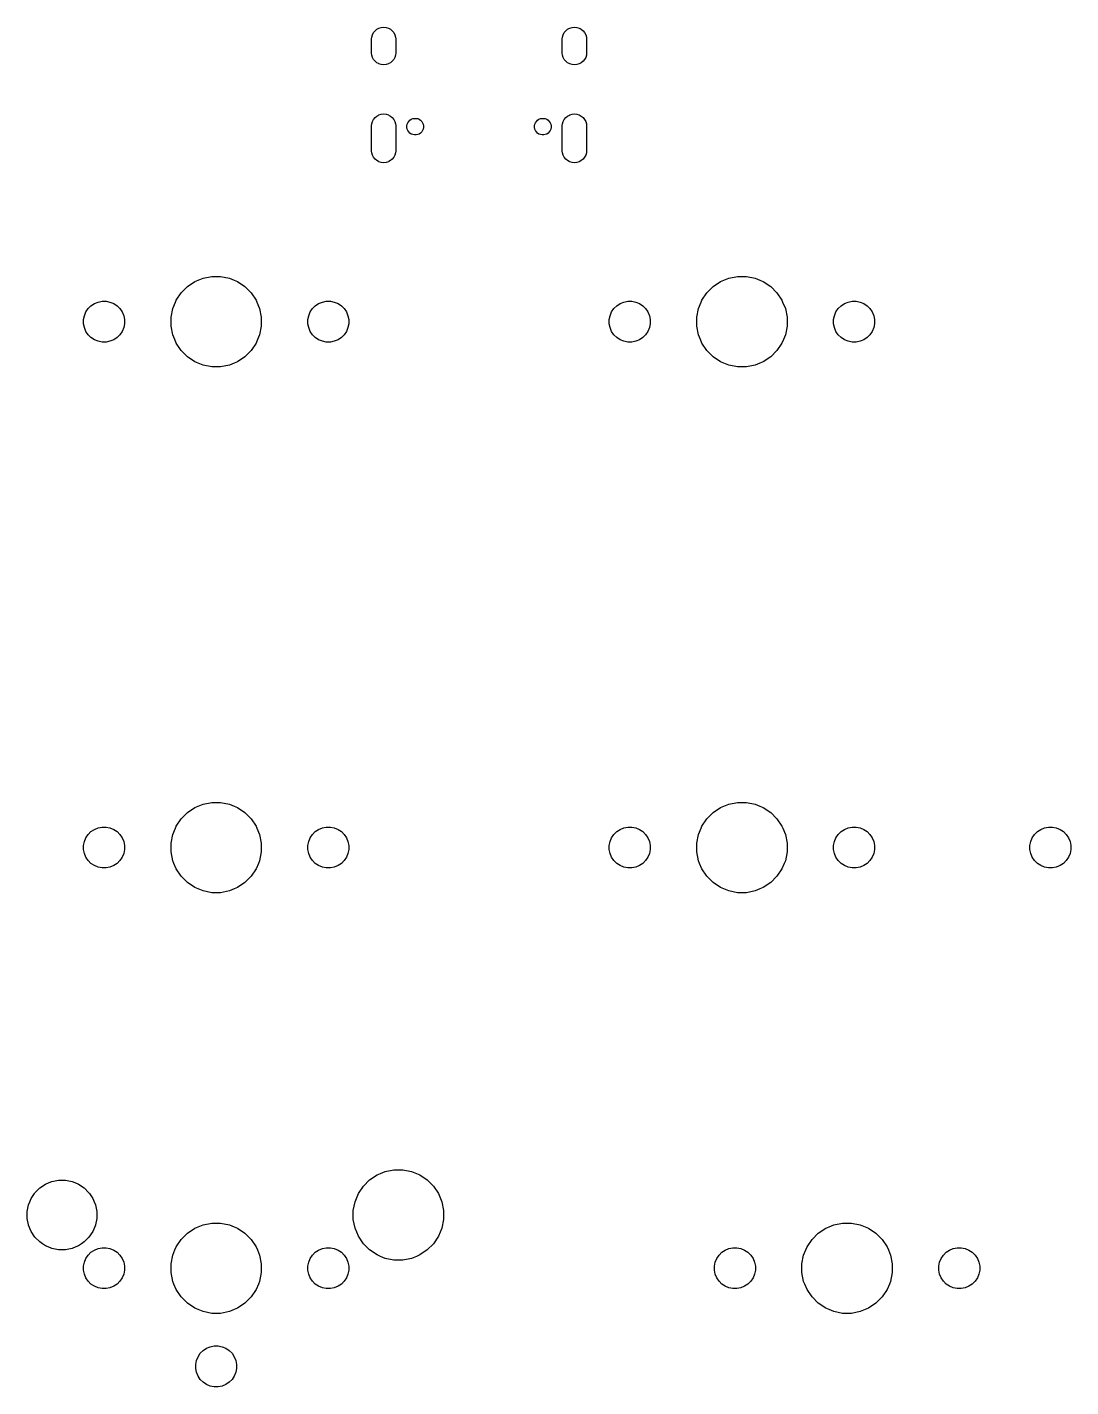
# Model space of a CAD drawing. Extents: x -9 to 373, y -109 to 13.
# Drawn here: x 48.6 to 95.9, y -48.2 to 13.3 of the extents above; entities that cross this region are included whole.
import ezdxf

# ---------------------------------------------------------------- set-up
doc = ezdxf.new("R2010")
doc.units = 0
doc.layers.add('BLACK', color=7, linetype='CONTINUOUS')

msp = doc.modelspace()

# ---------------------------------------------------------------- linework, layer by layer
at = {"layer": 'BLACK', "linetype": 'CONTINUOUS'}
for p, q in [((64.1932, 12.8893), (64.2247, 12.9931)), ((64.2247, 12.9931), (64.2759, 13.0888)), ((64.2759, 13.0888), (64.3447, 13.1728)), ((64.3447, 13.1728), (64.4286, 13.2416)), ((64.4286, 13.2416), (64.4286, 13.2416)), ((64.4286, 13.2416), (64.4287, 13.2416)), ((64.4287, 13.2416), (64.4803, 13.2692)), ((64.4803, 13.2692), (64.5244, 13.2928)), ((64.5244, 13.2928), (64.6282, 13.3243)), ((64.6282, 13.3243), (64.7362, 13.3349)), ((64.7362, 13.3349), (64.8443, 13.3243)), ((64.8443, 13.3243), (64.9481, 13.2928)), ((64.9481, 13.2928), (64.9922, 13.2692)), ((64.9922, 13.2692), (65.0438, 13.2416)), ((65.0438, 13.2416), (65.0439, 13.2416)), ((65.0439, 13.2416), (65.0438, 13.2416)), ((65.0438, 13.2416), (65.1278, 13.1728)), ((65.1278, 13.1728), (65.1966, 13.0888)), ((65.1966, 13.0888), (65.2478, 12.9931)), ((65.2478, 12.9931), (65.2793, 12.8893)), ((72.8332, 12.8893), (72.8647, 12.9931)), ((72.8647, 12.9931), (72.9159, 13.0888)), ((72.9159, 13.0888), (72.9847, 13.1728)), ((72.9847, 13.1728), (73.0686, 13.2416)), ((73.0686, 13.2416), (73.0686, 13.2416)), ((73.0686, 13.2416), (73.0687, 13.2416)), ((73.0687, 13.2416), (73.1203, 13.2692)), ((73.1203, 13.2692), (73.1644, 13.2928)), ((73.1644, 13.2928), (73.2682, 13.3243)), ((73.2682, 13.3243), (73.3762, 13.3349)), ((73.3762, 13.3349), (73.4843, 13.3243)), ((73.4843, 13.3243), (73.5881, 13.2928)), ((73.5881, 13.2928), (73.6322, 13.2692)), ((73.6322, 13.2692), (73.6838, 13.2416)), ((73.6838, 13.2416), (73.6839, 13.2416)), ((73.6839, 13.2416), (73.6838, 13.2416)), ((73.6838, 13.2416), (73.7678, 13.1728)), ((73.7678, 13.1728), (73.8366, 13.0888)), ((73.8366, 13.0888), (73.8878, 12.9931)), ((73.8878, 12.9931), (73.9193, 12.8893)), ((64.1852, 12.8083), (64.1932, 12.8893)), ((64.1852, 12.1542), (64.1852, 12.8083)), ((65.2793, 12.8893), (65.2873, 12.8083)), ((65.2873, 12.8083), (65.2873, 12.1542)), ((72.8252, 12.8083), (72.8332, 12.8893)), ((72.8252, 12.1542), (72.8252, 12.8083)), ((73.9193, 12.8893), (73.9273, 12.8083)), ((73.9273, 12.8083), (73.9273, 12.1542)), ((64.1932, 12.0732), (64.1852, 12.1542)), ((64.2247, 11.9694), (64.1932, 12.0732)), ((64.2759, 11.8736), (64.2247, 11.9694)), ((64.3447, 11.7897), (64.2759, 11.8736)), ((64.4287, 11.7209), (64.3447, 11.7897)), ((64.4972, 11.6843), (64.4287, 11.7209)), ((65.0438, 11.7209), (64.9753, 11.6843)), ((65.1278, 11.7897), (65.0438, 11.7209)), ((65.1966, 11.8736), (65.1278, 11.7897)), ((65.2478, 11.9694), (65.1966, 11.8736)), ((65.2793, 12.0732), (65.2478, 11.9694)), ((65.2478, 11.9694), (65.2478, 11.9694)), ((65.2873, 12.1542), (65.2793, 12.0732)), ((72.8332, 12.0732), (72.8252, 12.1542)), ((72.8647, 11.9694), (72.8332, 12.0732)), ((72.9159, 11.8736), (72.8647, 11.9694)), ((72.9847, 11.7897), (72.9159, 11.8736)), ((73.0687, 11.7209), (72.9847, 11.7897)), ((73.1372, 11.6843), (73.0687, 11.7209)), ((73.6838, 11.7209), (73.6153, 11.6843)), ((73.7678, 11.7897), (73.6838, 11.7209)), ((73.8366, 11.8736), (73.7678, 11.7897)), ((73.8878, 11.9694), (73.8366, 11.8736)), ((73.9193, 12.0732), (73.8878, 11.9694)), ((73.8878, 11.9694), (73.8878, 11.9694)), ((73.9273, 12.1542), (73.9193, 12.0732)), ((64.5244, 11.6697), (64.4972, 11.6843)), ((64.6282, 11.6382), (64.5244, 11.6697)), ((64.7362, 11.6276), (64.6282, 11.6382)), ((64.8443, 11.6382), (64.7362, 11.6276)), ((64.9481, 11.6697), (64.8443, 11.6382)), ((64.9753, 11.6843), (64.9481, 11.6697)), ((73.1644, 11.6697), (73.1372, 11.6843)), ((73.2682, 11.6382), (73.1644, 11.6697)), ((73.3762, 11.6276), (73.2682, 11.6382)), ((73.4843, 11.6382), (73.3762, 11.6276)), ((73.5881, 11.6697), (73.4843, 11.6382)), ((73.6153, 11.6843), (73.5881, 11.6697)), ((64.2759, 9.15885), (64.3447, 9.24275)), ((64.3447, 9.24275), (64.4286, 9.31161)), ((64.4286, 9.31161), (64.4286, 9.31161)), ((64.4286, 9.31161), (64.4287, 9.31161)), ((64.4287, 9.31161), (64.4803, 9.33924)), ((64.4803, 9.33924), (64.5244, 9.36277)), ((64.5244, 9.36277), (64.6282, 9.39428)), ((64.6282, 9.39428), (64.7362, 9.40492)), ((64.7362, 9.40492), (64.8443, 9.39428)), ((64.8443, 9.39428), (64.9481, 9.36277)), ((64.9481, 9.36277), (64.9922, 9.33924)), ((64.9922, 9.33924), (65.0438, 9.31161)), ((65.0438, 9.31161), (65.0439, 9.31161)), ((65.0439, 9.31161), (65.0438, 9.31161)), ((65.0438, 9.31161), (65.1278, 9.24275)), ((65.1278, 9.24275), (65.1966, 9.15885)), ((72.9159, 9.15885), (72.9847, 9.24275)), ((72.9847, 9.24275), (73.0686, 9.31161)), ((73.0686, 9.31161), (73.0686, 9.31161)), ((73.0686, 9.31161), (73.0687, 9.31161)), ((73.0687, 9.31161), (73.1203, 9.33924)), ((73.1203, 9.33924), (73.1644, 9.36277)), ((73.1644, 9.36277), (73.2682, 9.39428)), ((73.2682, 9.39428), (73.3762, 9.40492)), ((73.3762, 9.40492), (73.4843, 9.39428)), ((73.4843, 9.39428), (73.5881, 9.36277)), ((73.5881, 9.36277), (73.6322, 9.33924)), ((73.6322, 9.33924), (73.6838, 9.31161)), ((73.6838, 9.31161), (73.6839, 9.31161)), ((73.6839, 9.31161), (73.6838, 9.31161)), ((73.6838, 9.31161), (73.7678, 9.24275)), ((73.7678, 9.24275), (73.8366, 9.15885)), ((64.1852, 8.87832), (64.1932, 8.95926)), ((64.1853, 7.72418), (64.1852, 8.87832)), ((64.1932, 8.95926), (64.2247, 9.06313)), ((64.2247, 9.06313), (64.2759, 9.15885)), ((65.1966, 9.15885), (65.2478, 9.06313)), ((65.2478, 9.06313), (65.2793, 8.95927)), ((65.2793, 8.95927), (65.2873, 8.87832)), ((65.2873, 8.87832), (65.2873, 7.72418)), ((65.7903, 8.86828), (65.8047, 8.94092)), ((65.7903, 8.79422), (65.7903, 8.86828)), ((65.8047, 8.72157), (65.7903, 8.79422)), ((65.8047, 8.94093), (65.833, 9.00935)), ((65.8047, 8.94092), (65.8047, 8.94093)), ((65.833, 8.65315), (65.8047, 8.72157)), ((65.833, 9.00935), (65.8742, 9.07094)), ((65.8742, 8.59156), (65.833, 8.65315)), ((65.8742, 9.07094), (65.9266, 9.12331)), ((65.9266, 9.12331), (65.9881, 9.16446)), ((65.9881, 9.16446), (66.0566, 9.1928)), ((66.0566, 9.1928), (66.1292, 9.20725)), ((66.0566, 9.1928), (66.0566, 9.1928)), ((66.0566, 9.1928), (66.0566, 9.1928)), ((66.1292, 9.20725), (66.2033, 9.20725)), ((66.2033, 9.20725), (66.2759, 9.1928)), ((66.2759, 9.1928), (66.2759, 9.1928)), ((66.2759, 9.1928), (66.2759, 9.1928)), ((66.2759, 9.1928), (66.3444, 9.16446)), ((66.3444, 9.16446), (66.4059, 9.12331)), ((66.4059, 9.12331), (66.4583, 9.07094)), ((66.4583, 9.07094), (66.4995, 9.00935)), ((66.4995, 8.65315), (66.4583, 8.59156)), ((66.4995, 9.00935), (66.5278, 8.94093)), ((66.5278, 8.72157), (66.4995, 8.65315)), ((66.5278, 8.94093), (66.5278, 8.94092)), ((66.5278, 8.94092), (66.5422, 8.86828)), ((66.5422, 8.79422), (66.5278, 8.72157)), ((66.5422, 8.86828), (66.5422, 8.79422)), ((71.5703, 8.86828), (71.5847, 8.94092)), ((71.5703, 8.79422), (71.5703, 8.86828)), ((71.5847, 8.72157), (71.5703, 8.79422)), ((71.5847, 8.94093), (71.613, 9.00935)), ((71.5847, 8.94092), (71.5847, 8.94093)), ((71.613, 8.65315), (71.5847, 8.72157)), ((71.613, 9.00935), (71.6542, 9.07094)), ((71.6542, 8.59156), (71.613, 8.65315)), ((71.6542, 9.07094), (71.7066, 9.12331)), ((71.7066, 9.12331), (71.7681, 9.16446)), ((71.7681, 9.16446), (71.8366, 9.1928)), ((71.8366, 9.1928), (71.9092, 9.20725)), ((71.8366, 9.1928), (71.8366, 9.1928)), ((71.8366, 9.1928), (71.8366, 9.1928)), ((71.9092, 9.20725), (71.9833, 9.20725)), ((71.9833, 9.20725), (72.0559, 9.1928)), ((72.0559, 9.1928), (72.0559, 9.1928)), ((72.0559, 9.1928), (72.0559, 9.1928)), ((72.0559, 9.1928), (72.1244, 9.16446)), ((72.1244, 9.16446), (72.1859, 9.12331)), ((72.1859, 9.12331), (72.2383, 9.07094)), ((72.2383, 9.07094), (72.2795, 9.00935)), ((72.2795, 8.65315), (72.2383, 8.59156)), ((72.2795, 9.00935), (72.3078, 8.94093)), ((72.3078, 8.72157), (72.2795, 8.65315)), ((72.3078, 8.94093), (72.3078, 8.94092)), ((72.3078, 8.94092), (72.3222, 8.86828)), ((72.3222, 8.79422), (72.3078, 8.72157)), ((72.3222, 8.86828), (72.3222, 8.79422)), ((72.8252, 8.87832), (72.8332, 8.95926)), ((72.8253, 7.72418), (72.8252, 8.87832)), ((72.8332, 8.95926), (72.8647, 9.06313)), ((72.8647, 9.06313), (72.9159, 9.15885)), ((73.8366, 9.15885), (73.8878, 9.06313)), ((73.8878, 9.06313), (73.9193, 8.95927)), ((73.9193, 8.95927), (73.9273, 8.87832)), ((73.9273, 8.87832), (73.9273, 7.72418)), ((65.9266, 8.53919), (65.8742, 8.59156)), ((65.9881, 8.49804), (65.9266, 8.53919)), ((66.0566, 8.4697), (65.9881, 8.49804)), ((66.1292, 8.45525), (66.0566, 8.4697)), ((66.0566, 8.4697), (66.0566, 8.4697)), ((66.0566, 8.4697), (66.0566, 8.4697)), ((66.2033, 8.45525), (66.1292, 8.45525)), ((66.2759, 8.4697), (66.2033, 8.45525)), ((66.3444, 8.49804), (66.2759, 8.4697)), ((66.2759, 8.4697), (66.2759, 8.4697)), ((66.2759, 8.4697), (66.2759, 8.4697)), ((66.4059, 8.53919), (66.3444, 8.49804)), ((66.4583, 8.59156), (66.4059, 8.53919)), ((71.7066, 8.53919), (71.6542, 8.59156)), ((71.7681, 8.49804), (71.7066, 8.53919)), ((71.8366, 8.4697), (71.7681, 8.49804)), ((71.9092, 8.45525), (71.8366, 8.4697)), ((71.8366, 8.4697), (71.8366, 8.4697)), ((71.8366, 8.4697), (71.8366, 8.4697)), ((71.9833, 8.45525), (71.9092, 8.45525)), ((72.0559, 8.4697), (71.9833, 8.45525)), ((72.1244, 8.49804), (72.0559, 8.4697)), ((72.0559, 8.4697), (72.0559, 8.4697)), ((72.0559, 8.4697), (72.0559, 8.4697)), ((72.1859, 8.53919), (72.1244, 8.49804)), ((72.2383, 8.59156), (72.1859, 8.53919)), ((64.1932, 7.64323), (64.1853, 7.72418)), ((64.2247, 7.53937), (64.1932, 7.64323)), ((64.2759, 7.44365), (64.2247, 7.53937)), ((64.2247, 7.53937), (64.2247, 7.53937)), ((64.3447, 7.35975), (64.2759, 7.44365)), ((65.1966, 7.44365), (65.1278, 7.35975)), ((65.2478, 7.53937), (65.1966, 7.44365)), ((65.2793, 7.64323), (65.2478, 7.53937)), ((65.2478, 7.53937), (65.2478, 7.53937)), ((65.2873, 7.72418), (65.2793, 7.64323)), ((72.8332, 7.64323), (72.8253, 7.72418)), ((72.8647, 7.53937), (72.8332, 7.64323)), ((72.9159, 7.44365), (72.8647, 7.53937)), ((72.8647, 7.53937), (72.8647, 7.53937)), ((72.9847, 7.35975), (72.9159, 7.44365)), ((73.8366, 7.44365), (73.7678, 7.35975)), ((73.8878, 7.53937), (73.8366, 7.44365)), ((73.9193, 7.64323), (73.8878, 7.53937)), ((73.8878, 7.53937), (73.8878, 7.53937)), ((73.9273, 7.72418), (73.9193, 7.64323)), ((64.4287, 7.29089), (64.3447, 7.35975)), ((64.4972, 7.25425), (64.4287, 7.29089)), ((64.5244, 7.23973), (64.4972, 7.25425)), ((64.6282, 7.20822), (64.5244, 7.23973)), ((64.7362, 7.19758), (64.6282, 7.20822)), ((64.8443, 7.20822), (64.7362, 7.19758)), ((64.9481, 7.23973), (64.8443, 7.20822)), ((64.9753, 7.25425), (64.9481, 7.23973)), ((65.0438, 7.29089), (64.9753, 7.25425)), ((65.1278, 7.35975), (65.0438, 7.29089)), ((73.0687, 7.29089), (72.9847, 7.35975)), ((73.1372, 7.25425), (73.0687, 7.29089)), ((73.1644, 7.23973), (73.1372, 7.25425)), ((73.2682, 7.20822), (73.1644, 7.23973)), ((73.3762, 7.19758), (73.2682, 7.20822)), ((73.4843, 7.20822), (73.3762, 7.19758)), ((73.5881, 7.23973), (73.4843, 7.20822)), ((73.6153, 7.25425), (73.5881, 7.23973)), ((73.6838, 7.29089), (73.6153, 7.25425)), ((73.7678, 7.35975), (73.6838, 7.29089)), ((56.1814, 1.81217), (56.3355, 1.87602)), ((56.3355, 1.87602), (56.5535, 1.96632)), ((56.5535, 1.96632), (56.9486, 2.0449)), ((56.9486, 2.0449), (57.3514, 2.0449)), ((57.3514, 2.0449), (57.7465, 1.96632)), ((57.7465, 1.96632), (57.9645, 1.87602)), ((57.9645, 1.87602), (58.1186, 1.81217)), ((79.9939, 1.81217), (80.148, 1.87602)), ((80.148, 1.87602), (80.366, 1.96632)), ((80.366, 1.96632), (80.7611, 2.0449)), ((80.7611, 2.0449), (81.1639, 2.0449)), ((81.1639, 2.0449), (81.559, 1.96632)), ((81.559, 1.96632), (81.777, 1.87602)), ((81.777, 1.87602), (81.9311, 1.81217)), ((55.3378, 0.968623), (55.5616, 1.30355)), ((55.5616, 1.30355), (55.8465, 1.58838)), ((55.8465, 1.58838), (56.1814, 1.81217)), ((58.1186, 1.81217), (58.4535, 1.58838)), ((58.4535, 1.58838), (58.7384, 1.30355)), ((58.7384, 1.30355), (58.9622, 0.968623)), ((79.1503, 0.968623), (79.3741, 1.30355)), ((79.3741, 1.30355), (79.659, 1.58838)), ((79.659, 1.58838), (79.9939, 1.81217)), ((81.9311, 1.81217), (82.266, 1.58838)), ((82.266, 1.58838), (82.5509, 1.30355)), ((82.5509, 1.30355), (82.7747, 0.968623)), ((51.3507, 0.590291), (51.4797, 0.719272)), ((51.4797, 0.719272), (51.6314, 0.820611)), ((51.6314, 0.820611), (51.7999, 0.890415)), ((51.7999, 0.890415), (51.9788, 0.926)), ((51.9788, 0.926), (52.1612, 0.926)), ((52.1612, 0.926), (52.3401, 0.890415)), ((52.3401, 0.890415), (52.5086, 0.820611)), ((52.5086, 0.820611), (52.6603, 0.719272)), ((52.6603, 0.719272), (52.7893, 0.590291)), ((55.1837, 0.596474), (55.3054, 0.890414)), ((55.3054, 0.890414), (55.3378, 0.968623)), ((58.9622, 0.968623), (58.9946, 0.890414)), ((58.9946, 0.890414), (59.1163, 0.596474)), ((61.5107, 0.590291), (61.6397, 0.719272)), ((61.6397, 0.719272), (61.7914, 0.820611)), ((61.7914, 0.820611), (61.9599, 0.890415)), ((61.9599, 0.890415), (62.1388, 0.926)), ((62.1388, 0.926), (62.3212, 0.926)), ((62.3212, 0.926), (62.5001, 0.890415)), ((62.5001, 0.890415), (62.6686, 0.820611)), ((62.6686, 0.820611), (62.8203, 0.719272)), ((62.8203, 0.719272), (62.9493, 0.590291)), ((75.1632, 0.590291), (75.2922, 0.719272)), ((75.2922, 0.719272), (75.4439, 0.820611)), ((75.4439, 0.820611), (75.6124, 0.890415)), ((75.6124, 0.890415), (75.7913, 0.926)), ((75.7913, 0.926), (75.9737, 0.926)), ((75.9737, 0.926), (76.1526, 0.890415)), ((76.1526, 0.890415), (76.3211, 0.820611)), ((76.3211, 0.820611), (76.4728, 0.719272)), ((76.4728, 0.719272), (76.6018, 0.590291)), ((78.9962, 0.596474), (79.1179, 0.890414)), ((79.1179, 0.890414), (79.1503, 0.968623)), ((82.7747, 0.968623), (82.8071, 0.890414)), ((82.8071, 0.890414), (82.9288, 0.596474)), ((85.3232, 0.590291), (85.4522, 0.719272)), ((85.4522, 0.719272), (85.6039, 0.820611)), ((85.6039, 0.820611), (85.7724, 0.890415)), ((85.7724, 0.890415), (85.9513, 0.926)), ((85.9513, 0.926), (86.1337, 0.926)), ((86.1337, 0.926), (86.3126, 0.890415)), ((86.3126, 0.890415), (86.4811, 0.820611)), ((86.4811, 0.820611), (86.6328, 0.719272)), ((86.6328, 0.719272), (86.7618, 0.590291)), ((51.144, 0.091203), (51.1796, 0.270104)), ((51.144, -0.091203), (51.144, 0.091203)), ((51.1796, 0.270104), (51.2494, 0.438626)), ((51.2494, 0.438626), (51.3507, 0.590291)), ((52.7893, 0.590291), (52.8906, 0.438626)), ((52.8906, 0.438626), (52.9604, 0.270104)), ((52.9604, 0.270104), (52.996, 0.091203)), ((52.996, 0.091203), (52.996, -0.091203)), ((55.1051, 0.201406), (55.1837, 0.596474)), ((55.1051, -0.201406), (55.1051, 0.201406)), ((59.1163, 0.596474), (59.1949, 0.201406)), ((59.1949, 0.201406), (59.1949, -0.201406)), ((61.304, 0.091203), (61.3396, 0.270104)), ((61.304, -0.091203), (61.304, 0.091203)), ((61.3396, 0.270104), (61.4094, 0.438626)), ((61.4094, 0.438626), (61.5107, 0.590291)), ((62.9493, 0.590291), (63.0506, 0.438626)), ((63.0506, 0.438626), (63.1204, 0.270104)), ((63.1204, 0.270104), (63.156, 0.091203)), ((63.156, 0.091203), (63.156, -0.091203)), ((74.9565, 0.091203), (74.9921, 0.270104)), ((74.9565, -0.091203), (74.9565, 0.091203)), ((74.9921, 0.270104), (75.0619, 0.438626)), ((75.0619, 0.438626), (75.1632, 0.590291)), ((76.6018, 0.590291), (76.7031, 0.438626)), ((76.7031, 0.438626), (76.7729, 0.270104)), ((76.7729, 0.270104), (76.8085, 0.091203)), ((76.8085, 0.091203), (76.8085, -0.091203)), ((78.9176, 0.201406), (78.9962, 0.596474)), ((78.9176, -0.201406), (78.9176, 0.201406)), ((82.9288, 0.596474), (83.0074, 0.201406)), ((83.0074, 0.201406), (83.0074, -0.201406)), ((85.1165, 0.091203), (85.1521, 0.270104)), ((85.1165, -0.091203), (85.1165, 0.091203)), ((85.1521, 0.270104), (85.2219, 0.438626)), ((85.2219, 0.438626), (85.3232, 0.590291)), ((86.7618, 0.590291), (86.8631, 0.438626)), ((86.8631, 0.438626), (86.9329, 0.270104)), ((86.9329, 0.270104), (86.9685, 0.091203)), ((86.9685, 0.091203), (86.9685, -0.091203)), ((51.1796, -0.270104), (51.144, -0.091203)), ((51.2494, -0.438626), (51.1796, -0.270104)), ((51.3507, -0.590291), (51.2494, -0.438626)), ((51.4797, -0.719272), (51.3507, -0.590291)), ((52.7893, -0.590291), (52.6603, -0.719272)), ((52.8906, -0.438626), (52.7893, -0.590291)), ((52.9604, -0.270104), (52.8906, -0.438626)), ((52.996, -0.091203), (52.9604, -0.270104)), ((55.1837, -0.596474), (55.1051, -0.201406)), ((55.274, -0.814474), (55.1837, -0.596474)), ((59.1163, -0.596474), (59.026, -0.814474)), ((59.1949, -0.201406), (59.1163, -0.596474)), ((61.3396, -0.270104), (61.304, -0.091203)), ((61.4094, -0.438626), (61.3396, -0.270104)), ((61.5107, -0.590291), (61.4094, -0.438626)), ((61.6397, -0.719272), (61.5107, -0.590291)), ((62.9493, -0.590291), (62.8203, -0.719272)), ((63.0506, -0.438626), (62.9493, -0.590291)), ((63.1204, -0.270104), (63.0506, -0.438626)), ((63.156, -0.091203), (63.1204, -0.270104)), ((74.9921, -0.270104), (74.9565, -0.091203)), ((75.0619, -0.438626), (74.9921, -0.270104)), ((75.1632, -0.590291), (75.0619, -0.438626)), ((75.2922, -0.719272), (75.1632, -0.590291)), ((76.6018, -0.590291), (76.4728, -0.719272)), ((76.7031, -0.438626), (76.6018, -0.590291)), ((76.7729, -0.270104), (76.7031, -0.438626)), ((76.8085, -0.091203), (76.7729, -0.270104)), ((78.9962, -0.596474), (78.9176, -0.201406)), ((79.0865, -0.814474), (78.9962, -0.596474)), ((82.9288, -0.596474), (82.8385, -0.814474)), ((83.0074, -0.201406), (82.9288, -0.596474)), ((85.1521, -0.270104), (85.1165, -0.091203)), ((85.2219, -0.438626), (85.1521, -0.270104)), ((85.3232, -0.590291), (85.2219, -0.438626)), ((85.4522, -0.719272), (85.3232, -0.590291)), ((86.7618, -0.590291), (86.6328, -0.719272)), ((86.8631, -0.438626), (86.7618, -0.590291)), ((86.9329, -0.270104), (86.8631, -0.438626)), ((86.9685, -0.091203), (86.9329, -0.270104)), ((51.6314, -0.820611), (51.4797, -0.719272)), ((51.7999, -0.890415), (51.6314, -0.820611)), ((51.9788, -0.926), (51.7999, -0.890415)), ((52.1612, -0.926), (51.9788, -0.926)), ((52.3401, -0.890415), (52.1612, -0.926)), ((52.5086, -0.820611), (52.3401, -0.890415)), ((52.6603, -0.719272), (52.5086, -0.820611)), ((55.3378, -0.968623), (55.274, -0.814474)), ((55.5616, -1.30355), (55.3378, -0.968623)), ((58.9622, -0.968623), (58.7384, -1.30355)), ((59.026, -0.814474), (58.9622, -0.968623)), ((61.7914, -0.820611), (61.6397, -0.719272)), ((61.9599, -0.890415), (61.7914, -0.820611)), ((62.1388, -0.926), (61.9599, -0.890415)), ((62.3212, -0.926), (62.1388, -0.926)), ((62.5001, -0.890415), (62.3212, -0.926)), ((62.6686, -0.820611), (62.5001, -0.890415)), ((62.8203, -0.719272), (62.6686, -0.820611)), ((75.4439, -0.820611), (75.2922, -0.719272)), ((75.6124, -0.890415), (75.4439, -0.820611)), ((75.7913, -0.926), (75.6124, -0.890415)), ((75.9737, -0.926), (75.7913, -0.926)), ((76.1526, -0.890415), (75.9737, -0.926)), ((76.3211, -0.820611), (76.1526, -0.890415)), ((76.4728, -0.719272), (76.3211, -0.820611)), ((79.1503, -0.968623), (79.0865, -0.814474)), ((79.3741, -1.30355), (79.1503, -0.968623)), ((82.7747, -0.968623), (82.5509, -1.30355)), ((82.8385, -0.814474), (82.7747, -0.968623)), ((85.6039, -0.820611), (85.4522, -0.719272)), ((85.7724, -0.890415), (85.6039, -0.820611)), ((85.9513, -0.926), (85.7724, -0.890415)), ((86.1337, -0.926), (85.9513, -0.926)), ((86.3126, -0.890415), (86.1337, -0.926)), ((86.4811, -0.820611), (86.3126, -0.890415)), ((86.6328, -0.719272), (86.4811, -0.820611)), ((55.8465, -1.58838), (55.5616, -1.30355)), ((56.1814, -1.81217), (55.8465, -1.58838)), ((56.3355, -1.87602), (56.1814, -1.81217)), ((58.1186, -1.81217), (57.9645, -1.87602)), ((58.4535, -1.58838), (58.1186, -1.81217)), ((58.7384, -1.30355), (58.4535, -1.58838)), ((79.659, -1.58838), (79.3741, -1.30355)), ((79.9939, -1.81217), (79.659, -1.58838)), ((80.148, -1.87602), (79.9939, -1.81217)), ((81.9311, -1.81217), (81.777, -1.87602)), ((82.266, -1.58838), (81.9311, -1.81217)), ((82.5509, -1.30355), (82.266, -1.58838)), ((56.5535, -1.96632), (56.3355, -1.87602)), ((56.9486, -2.0449), (56.5535, -1.96632)), ((57.3514, -2.0449), (56.9486, -2.0449)), ((57.7465, -1.96632), (57.3514, -2.0449)), ((57.9645, -1.87602), (57.7465, -1.96632)), ((80.366, -1.96632), (80.148, -1.87602)), ((80.7611, -2.0449), (80.366, -1.96632)), ((81.1639, -2.0449), (80.7611, -2.0449)), ((81.559, -1.96632), (81.1639, -2.0449)), ((81.777, -1.87602), (81.559, -1.96632)), ((55.8465, -22.2241), (56.1814, -22.0003)), ((56.1814, -22.0003), (56.3355, -21.9365)), ((56.3355, -21.9365), (56.5535, -21.8462)), ((56.5535, -21.8462), (56.9486, -21.7676)), ((56.9486, -21.7676), (57.3514, -21.7676)), ((57.3514, -21.7676), (57.7465, -21.8462)), ((57.7465, -21.8462), (57.9645, -21.9365)), ((57.9645, -21.9365), (58.1186, -22.0003)), ((58.1186, -22.0003), (58.4535, -22.2241)), ((79.659, -22.2241), (79.9939, -22.0003)), ((79.9939, -22.0003), (80.148, -21.9365)), ((80.148, -21.9365), (80.366, -21.8462)), ((80.366, -21.8462), (80.7611, -21.7676)), ((80.7611, -21.7676), (81.1639, -21.7676)), ((81.1639, -21.7676), (81.559, -21.8462)), ((81.559, -21.8462), (81.777, -21.9365)), ((81.777, -21.9365), (81.9311, -22.0003)), ((81.9311, -22.0003), (82.266, -22.2241)), ((55.3378, -22.8439), (55.5616, -22.509)), ((55.5616, -22.509), (55.8465, -22.2241)), ((58.4535, -22.2241), (58.7384, -22.509)), ((58.7384, -22.509), (58.9622, -22.8439)), ((79.1503, -22.8439), (79.3741, -22.509)), ((79.3741, -22.509), (79.659, -22.2241)), ((82.266, -22.2241), (82.5509, -22.509)), ((82.5509, -22.509), (82.7747, -22.8439)), ((51.1796, -23.5424), (51.2494, -23.3739)), ((51.2494, -23.3739), (51.3507, -23.2222)), ((51.3507, -23.2222), (51.4797, -23.0932)), ((51.4797, -23.0932), (51.6314, -22.9919)), ((51.6314, -22.9919), (51.7999, -22.9221)), ((51.7999, -22.9221), (51.9788, -22.8865)), ((51.9788, -22.8865), (52.1612, -22.8865)), ((52.1612, -22.8865), (52.3401, -22.9221)), ((52.3401, -22.9221), (52.5086, -22.9919)), ((52.5086, -22.9919), (52.6603, -23.0932)), ((52.6603, -23.0932), (52.7893, -23.2222)), ((52.7893, -23.2222), (52.8906, -23.3739)), ((52.8906, -23.3739), (52.9604, -23.5424)), ((55.1051, -23.6111), (55.1837, -23.216)), ((55.1837, -23.216), (55.3026, -22.929)), ((55.3026, -22.929), (55.3378, -22.8439)), ((58.9622, -22.8439), (58.9974, -22.929)), ((58.9974, -22.929), (59.1163, -23.216)), ((59.1163, -23.216), (59.1949, -23.6111)), ((61.3396, -23.5424), (61.4094, -23.3739)), ((61.4094, -23.3739), (61.5107, -23.2222)), ((61.5107, -23.2222), (61.6397, -23.0932)), ((61.6397, -23.0932), (61.7914, -22.9919)), ((61.7914, -22.9919), (61.9599, -22.9221)), ((61.9599, -22.9221), (62.1388, -22.8865)), ((62.1388, -22.8865), (62.3212, -22.8865)), ((62.3212, -22.8865), (62.5001, -22.9221)), ((62.5001, -22.9221), (62.6686, -22.9919)), ((62.6686, -22.9919), (62.8203, -23.0932)), ((62.8203, -23.0932), (62.9493, -23.2222)), ((62.9493, -23.2222), (63.0506, -23.3739)), ((63.0506, -23.3739), (63.1204, -23.5424)), ((74.9921, -23.5424), (75.0619, -23.3739)), ((75.0619, -23.3739), (75.1632, -23.2222)), ((75.1632, -23.2222), (75.2922, -23.0932)), ((75.2922, -23.0932), (75.4439, -22.9919)), ((75.4439, -22.9919), (75.6124, -22.9221)), ((75.6124, -22.9221), (75.7913, -22.8865)), ((75.7913, -22.8865), (75.9737, -22.8865)), ((75.9737, -22.8865), (76.1526, -22.9221)), ((76.1526, -22.9221), (76.3211, -22.9919)), ((76.3211, -22.9919), (76.4728, -23.0932)), ((76.4728, -23.0932), (76.6018, -23.2222)), ((76.6018, -23.2222), (76.7031, -23.3739)), ((76.7031, -23.3739), (76.7729, -23.5424)), ((78.9176, -23.6111), (78.9962, -23.216)), ((78.9962, -23.216), (79.1151, -22.929)), ((79.1151, -22.929), (79.1503, -22.8439)), ((82.7747, -22.8439), (82.8099, -22.929)), ((82.8099, -22.929), (82.9288, -23.216)), ((82.9288, -23.216), (83.0074, -23.6111)), ((85.1521, -23.5424), (85.2219, -23.3739)), ((85.2219, -23.3739), (85.3232, -23.2222)), ((85.3232, -23.2222), (85.4522, -23.0932)), ((85.4522, -23.0932), (85.6039, -22.9919)), ((85.6039, -22.9919), (85.7724, -22.9221)), ((85.7724, -22.9221), (85.9513, -22.8865)), ((85.9513, -22.8865), (86.1337, -22.8865)), ((86.1337, -22.8865), (86.3126, -22.9221)), ((86.3126, -22.9221), (86.4811, -22.9919)), ((86.4811, -22.9919), (86.6328, -23.0932)), ((86.6328, -23.0932), (86.7618, -23.2222)), ((86.7618, -23.2222), (86.8631, -23.3739)), ((86.8631, -23.3739), (86.9329, -23.5424)), ((94.0421, -23.5424), (94.1119, -23.3739)), ((94.1119, -23.3739), (94.2132, -23.2222)), ((94.2132, -23.2222), (94.3422, -23.0932)), ((94.3422, -23.0932), (94.4939, -22.9919)), ((94.4939, -22.9919), (94.6624, -22.9221)), ((94.6624, -22.9221), (94.8413, -22.8865)), ((94.8413, -22.8865), (95.0237, -22.8865)), ((95.0237, -22.8865), (95.2026, -22.9221)), ((95.2026, -22.9221), (95.3711, -22.9919)), ((95.3711, -22.9919), (95.5228, -23.0932)), ((95.5228, -23.0932), (95.6518, -23.2222)), ((95.6518, -23.2222), (95.7531, -23.3739)), ((95.7531, -23.3739), (95.8229, -23.5424)), ((51.144, -23.7213), (51.1796, -23.5424)), ((51.144, -23.9037), (51.144, -23.7213)), ((51.1796, -24.0826), (51.144, -23.9037)), ((52.9604, -23.5424), (52.996, -23.7213)), ((52.996, -23.9037), (52.9604, -24.0826)), ((52.996, -23.7213), (52.996, -23.9037)), ((55.1051, -24.0139), (55.1051, -23.6111)), ((59.1949, -23.6111), (59.1949, -24.0139)), ((61.304, -23.7213), (61.3396, -23.5424)), ((61.304, -23.9037), (61.304, -23.7213)), ((61.3396, -24.0826), (61.304, -23.9037)), ((63.1204, -23.5424), (63.156, -23.7213)), ((63.156, -23.9037), (63.1204, -24.0826)), ((63.156, -23.7213), (63.156, -23.9037)), ((74.9565, -23.7213), (74.9921, -23.5424)), ((74.9565, -23.9037), (74.9565, -23.7213)), ((74.9921, -24.0826), (74.9565, -23.9037)), ((76.7729, -23.5424), (76.8085, -23.7213)), ((76.8085, -23.9037), (76.7729, -24.0826)), ((76.8085, -23.7213), (76.8085, -23.9037)), ((78.9176, -24.0139), (78.9176, -23.6111)), ((83.0074, -23.6111), (83.0074, -24.0139)), ((85.1165, -23.7213), (85.1521, -23.5424)), ((85.1165, -23.9037), (85.1165, -23.7213)), ((85.1521, -24.0826), (85.1165, -23.9037)), ((86.9329, -23.5424), (86.9685, -23.7213)), ((86.9685, -23.9037), (86.9329, -24.0826)), ((86.9685, -23.7213), (86.9685, -23.9037)), ((94.0065, -23.7213), (94.0421, -23.5424)), ((94.0065, -23.9037), (94.0065, -23.7213)), ((94.0421, -24.0826), (94.0065, -23.9037)), ((95.8229, -23.5424), (95.8585, -23.7213)), ((95.8585, -23.9037), (95.8229, -24.0826)), ((95.8585, -23.7213), (95.8585, -23.9037)), ((51.2494, -24.2511), (51.1796, -24.0826)), ((51.3507, -24.4028), (51.2494, -24.2511)), ((51.4797, -24.5318), (51.3507, -24.4028)), ((51.6314, -24.6331), (51.4797, -24.5318)), ((52.6603, -24.5318), (52.5086, -24.6331)), ((52.7893, -24.4028), (52.6603, -24.5318)), ((52.8906, -24.2511), (52.7893, -24.4028)), ((52.9604, -24.0826), (52.8906, -24.2511)), ((55.1837, -24.409), (55.1051, -24.0139)), ((55.2345, -24.5318), (55.1837, -24.409)), ((55.3378, -24.7811), (55.2345, -24.5318)), ((59.0655, -24.5318), (58.9622, -24.7811)), ((59.1163, -24.409), (59.0655, -24.5318)), ((59.1949, -24.0139), (59.1163, -24.409)), ((61.4094, -24.2511), (61.3396, -24.0826)), ((61.5107, -24.4028), (61.4094, -24.2511)), ((61.6397, -24.5318), (61.5107, -24.4028)), ((61.7914, -24.6331), (61.6397, -24.5318)), ((62.8203, -24.5318), (62.6686, -24.6331)), ((62.9493, -24.4028), (62.8203, -24.5318)), ((63.0506, -24.2511), (62.9493, -24.4028)), ((63.1204, -24.0826), (63.0506, -24.2511)), ((75.0619, -24.2511), (74.9921, -24.0826)), ((75.1632, -24.4028), (75.0619, -24.2511)), ((75.2922, -24.5318), (75.1632, -24.4028)), ((75.4439, -24.6331), (75.2922, -24.5318)), ((76.4728, -24.5318), (76.3211, -24.6331)), ((76.6018, -24.4028), (76.4728, -24.5318)), ((76.7031, -24.2511), (76.6018, -24.4028)), ((76.7729, -24.0826), (76.7031, -24.2511)), ((78.9962, -24.409), (78.9176, -24.0139)), ((79.047, -24.5318), (78.9962, -24.409)), ((79.1503, -24.7811), (79.047, -24.5318)), ((82.878, -24.5318), (82.7747, -24.7811)), ((82.9288, -24.409), (82.878, -24.5318)), ((83.0074, -24.0139), (82.9288, -24.409)), ((85.2219, -24.2511), (85.1521, -24.0826)), ((85.3232, -24.4028), (85.2219, -24.2511)), ((85.4522, -24.5318), (85.3232, -24.4028)), ((85.6039, -24.6331), (85.4522, -24.5318)), ((86.6328, -24.5318), (86.4811, -24.6331)), ((86.7618, -24.4028), (86.6328, -24.5318)), ((86.8631, -24.2511), (86.7618, -24.4028)), ((86.9329, -24.0826), (86.8631, -24.2511)), ((94.1119, -24.2511), (94.0421, -24.0826)), ((94.2132, -24.4028), (94.1119, -24.2511)), ((94.3422, -24.5318), (94.2132, -24.4028)), ((94.4939, -24.6331), (94.3422, -24.5318)), ((95.5228, -24.5318), (95.3711, -24.6331)), ((95.6518, -24.4028), (95.5228, -24.5318)), ((95.7531, -24.2511), (95.6518, -24.4028)), ((95.8229, -24.0826), (95.7531, -24.2511)), ((51.7999, -24.7029), (51.6314, -24.6331)), ((51.9788, -24.7385), (51.7999, -24.7029)), ((52.1612, -24.7385), (51.9788, -24.7385)), ((52.3401, -24.7029), (52.1612, -24.7385)), ((52.5086, -24.6331), (52.3401, -24.7029)), ((55.5616, -25.116), (55.3378, -24.7811)), ((55.8465, -25.4009), (55.5616, -25.116)), ((58.7384, -25.116), (58.4535, -25.4009)), ((58.9622, -24.7811), (58.7384, -25.116)), ((61.9599, -24.7029), (61.7914, -24.6331)), ((62.1388, -24.7385), (61.9599, -24.7029)), ((62.3212, -24.7385), (62.1388, -24.7385)), ((62.5001, -24.7029), (62.3212, -24.7385)), ((62.6686, -24.6331), (62.5001, -24.7029)), ((75.6124, -24.7029), (75.4439, -24.6331)), ((75.7913, -24.7385), (75.6124, -24.7029)), ((75.9737, -24.7385), (75.7913, -24.7385)), ((76.1526, -24.7029), (75.9737, -24.7385)), ((76.3211, -24.6331), (76.1526, -24.7029)), ((79.3741, -25.116), (79.1503, -24.7811)), ((79.659, -25.4009), (79.3741, -25.116)), ((82.5509, -25.116), (82.266, -25.4009)), ((82.7747, -24.7811), (82.5509, -25.116)), ((85.7724, -24.7029), (85.6039, -24.6331)), ((85.9513, -24.7385), (85.7724, -24.7029)), ((86.1337, -24.7385), (85.9513, -24.7385)), ((86.3126, -24.7029), (86.1337, -24.7385)), ((86.4811, -24.6331), (86.3126, -24.7029)), ((94.6624, -24.7029), (94.4939, -24.6331)), ((94.8413, -24.7385), (94.6624, -24.7029)), ((95.0237, -24.7385), (94.8413, -24.7385)), ((95.2026, -24.7029), (95.0237, -24.7385)), ((95.3711, -24.6331), (95.2026, -24.7029)), ((56.1814, -25.6247), (55.8465, -25.4009)), ((56.3355, -25.6885), (56.1814, -25.6247)), ((56.5535, -25.7788), (56.3355, -25.6885)), ((56.9486, -25.8574), (56.5535, -25.7788)), ((57.3514, -25.8574), (56.9486, -25.8574)), ((57.7465, -25.7788), (57.3514, -25.8574)), ((57.9645, -25.6885), (57.7465, -25.7788)), ((58.1186, -25.6247), (57.9645, -25.6885)), ((58.4535, -25.4009), (58.1186, -25.6247)), ((79.9939, -25.6247), (79.659, -25.4009)), ((80.148, -25.6885), (79.9939, -25.6247)), ((80.366, -25.7788), (80.148, -25.6885)), ((80.7611, -25.8574), (80.366, -25.7788)), ((81.1639, -25.8574), (80.7611, -25.8574)), ((81.559, -25.7788), (81.1639, -25.8574)), ((81.777, -25.6885), (81.559, -25.7788)), ((81.9311, -25.6247), (81.777, -25.6885)), ((82.266, -25.4009), (81.9311, -25.6247)), ((64.1015, -38.8611), (64.4364, -38.6373)), ((64.4364, -38.6373), (64.5905, -38.5735)), ((64.5905, -38.5735), (64.8085, -38.4832)), ((64.8085, -38.4832), (65.2036, -38.4046)), ((65.2036, -38.4046), (65.6064, -38.4046)), ((65.6064, -38.4046), (66.0015, -38.4832)), ((66.0015, -38.4832), (66.2195, -38.5735)), ((66.2195, -38.5735), (66.3736, -38.6373)), ((66.3736, -38.6373), (66.7085, -38.8611)), ((48.9416, -39.4455), (49.161, -39.2261)), ((49.161, -39.2261), (49.419, -39.0538)), ((49.419, -39.0538), (49.5869, -38.9842)), ((49.419, -39.0538), (49.419, -39.0538)), ((49.5869, -38.9842), (49.7056, -38.935)), ((49.7056, -38.935), (49.8577, -38.9048)), ((49.8577, -38.9048), (50.0099, -38.8745)), ((50.0099, -38.8745), (50.3201, -38.8745)), ((50.3201, -38.8745), (50.4723, -38.9048)), ((50.4723, -38.9048), (50.6244, -38.935)), ((50.6244, -38.935), (50.7431, -38.9842)), ((50.7431, -38.9842), (50.911, -39.0538)), ((50.911, -39.0538), (50.911, -39.0538)), ((50.911, -39.0538), (51.169, -39.2261)), ((51.169, -39.2261), (51.3884, -39.4455)), ((63.5928, -39.4809), (63.8166, -39.146)), ((63.8166, -39.146), (64.1015, -38.8611)), ((66.7085, -38.8611), (66.9934, -39.146)), ((66.9934, -39.146), (67.2172, -39.4809)), ((48.59, -40.2944), (48.6505, -39.9901)), ((48.6505, -39.9901), (48.7073, -39.853)), ((48.7073, -39.853), (48.7693, -39.7035)), ((48.7693, -39.7035), (48.918, -39.4809)), ((48.918, -39.4809), (48.9416, -39.4455)), ((51.3884, -39.4455), (51.412, -39.4809)), ((51.412, -39.4809), (51.5607, -39.7035)), ((51.5607, -39.7035), (51.6227, -39.853)), ((51.6227, -39.853), (51.6795, -39.9901)), ((51.6795, -39.9901), (51.74, -40.2944)), ((63.3601, -40.2481), (63.4387, -39.853)), ((63.4387, -39.853), (63.5928, -39.4809)), ((63.5928, -39.4809), (63.5928, -39.4809)), ((67.2172, -39.4809), (67.2172, -39.4809)), ((67.2172, -39.4809), (67.3713, -39.853)), ((67.3713, -39.853), (67.4499, -40.2481)), ((48.59, -40.6046), (48.59, -40.2944)), ((48.648, -40.8962), (48.59, -40.6046)), ((51.74, -40.6046), (51.682, -40.8962)), ((51.74, -40.2944), (51.74, -40.6046)), ((63.3601, -40.6509), (63.3601, -40.2481)), ((67.4499, -40.2481), (67.4499, -40.6509)), ((48.6505, -40.9089), (48.648, -40.8962)), ((48.7693, -41.1955), (48.6505, -40.9089)), ((48.9416, -41.4535), (48.7693, -41.1955)), ((48.7693, -41.1955), (48.7693, -41.1955)), ((51.5607, -41.1955), (51.3884, -41.4535)), ((51.6795, -40.9089), (51.5607, -41.1955)), ((51.5607, -41.1955), (51.5607, -41.1955)), ((51.682, -40.8962), (51.6795, -40.9089)), ((55.8465, -41.2741), (56.1814, -41.0503)), ((56.1814, -41.0503), (56.3355, -40.9865)), ((56.3355, -40.9865), (56.5535, -40.8962)), ((56.5535, -40.8962), (56.9486, -40.8176)), ((56.9486, -40.8176), (57.3514, -40.8176)), ((57.3514, -40.8176), (57.7465, -40.8962)), ((57.7465, -40.8962), (57.9645, -40.9865)), ((57.9645, -40.9865), (58.1186, -41.0503)), ((58.1186, -41.0503), (58.4535, -41.2741)), ((63.4387, -41.046), (63.3601, -40.6509)), ((63.4405, -41.0503), (63.4387, -41.046)), ((63.5928, -41.4181), (63.4405, -41.0503)), ((67.3695, -41.0503), (67.2172, -41.4181)), ((67.3713, -41.046), (67.3695, -41.0503)), ((67.4499, -40.6509), (67.3713, -41.046)), ((84.4215, -41.2741), (84.7564, -41.0503)), ((84.7564, -41.0503), (84.9105, -40.9865)), ((84.9105, -40.9865), (85.1285, -40.8962)), ((85.1285, -40.8962), (85.5236, -40.8176)), ((85.5236, -40.8176), (85.9264, -40.8176)), ((85.9264, -40.8176), (86.3215, -40.8962)), ((86.3215, -40.8962), (86.5395, -40.9865)), ((86.5395, -40.9865), (86.6936, -41.0503)), ((86.6936, -41.0503), (87.0285, -41.2741)), ((49.161, -41.6729), (48.9416, -41.4535)), ((49.281, -41.753), (49.161, -41.6729)), ((49.419, -41.8452), (49.281, -41.753)), ((49.5364, -41.8939), (49.419, -41.8452)), ((50.911, -41.8452), (50.7936, -41.8939)), ((51.049, -41.753), (50.911, -41.8452)), ((51.169, -41.6729), (51.049, -41.753)), ((51.3884, -41.4535), (51.169, -41.6729)), ((55.3378, -41.8939), (55.5616, -41.559)), ((55.5616, -41.559), (55.8465, -41.2741)), ((58.4535, -41.2741), (58.7384, -41.559)), ((58.7384, -41.559), (58.9622, -41.8939)), ((63.8166, -41.753), (63.5928, -41.4181)), ((64.1015, -42.0379), (63.8166, -41.753)), ((66.9934, -41.753), (66.7085, -42.0379)), ((67.2172, -41.4181), (66.9934, -41.753)), ((83.9128, -41.8939), (84.1366, -41.559)), ((84.1366, -41.559), (84.4215, -41.2741)), ((87.0285, -41.2741), (87.3134, -41.559)), ((87.3134, -41.559), (87.5372, -41.8939)), ((49.7056, -41.964), (49.5364, -41.8939)), ((50.0099, -42.0245), (49.7056, -41.964)), ((50.3201, -42.0245), (50.0099, -42.0245)), ((50.6244, -41.964), (50.3201, -42.0245)), ((50.7936, -41.8939), (50.6244, -41.964)), ((51.1796, -42.5924), (51.2494, -42.4239)), ((51.2494, -42.4239), (51.3507, -42.2722)), ((51.3507, -42.2722), (51.4797, -42.1432)), ((51.4797, -42.1432), (51.6314, -42.0419)), ((51.6314, -42.0419), (51.7999, -41.9721)), ((51.7999, -41.9721), (51.9788, -41.9365)), ((51.9788, -41.9365), (52.1612, -41.9365)), ((52.1612, -41.9365), (52.3401, -41.9721)), ((52.3401, -41.9721), (52.5086, -42.0419)), ((52.5086, -42.0419), (52.6603, -42.1432)), ((52.6603, -42.1432), (52.7893, -42.2722)), ((52.7893, -42.2722), (52.8906, -42.4239)), ((52.8906, -42.4239), (52.9604, -42.5924)), ((55.1051, -42.6611), (55.1837, -42.266)), ((55.1837, -42.266), (55.2782, -42.0379)), ((55.2782, -42.0379), (55.3378, -41.8939)), ((58.9622, -41.8939), (59.0218, -42.0379)), ((59.0218, -42.0379), (59.1163, -42.266)), ((59.1163, -42.266), (59.1949, -42.6611)), ((61.3396, -42.5924), (61.4094, -42.4239)), ((61.4094, -42.4239), (61.5107, -42.2722)), ((61.5107, -42.2722), (61.6397, -42.1432)), ((61.6397, -42.1432), (61.7914, -42.0419)), ((61.7914, -42.0419), (61.9599, -41.9721)), ((61.9599, -41.9721), (62.1388, -41.9365)), ((62.1388, -41.9365), (62.3212, -41.9365)), ((62.3212, -41.9365), (62.5001, -41.9721)), ((62.5001, -41.9721), (62.6686, -42.0419)), ((62.6686, -42.0419), (62.8203, -42.1432)), ((62.8203, -42.1432), (62.9493, -42.2722)), ((62.9493, -42.2722), (63.0506, -42.4239)), ((63.0506, -42.4239), (63.1204, -42.5924)), ((64.4364, -42.2617), (64.1015, -42.0379)), ((64.5905, -42.3255), (64.4364, -42.2617)), ((64.8085, -42.4158), (64.5905, -42.3255)), ((65.2036, -42.4944), (64.8085, -42.4158)), ((66.0015, -42.4158), (65.6064, -42.4944)), ((66.2195, -42.3255), (66.0015, -42.4158)), ((66.3736, -42.2617), (66.2195, -42.3255)), ((66.7085, -42.0379), (66.3736, -42.2617)), ((79.7546, -42.5924), (79.8244, -42.4239)), ((79.8244, -42.4239), (79.9257, -42.2722)), ((79.9257, -42.2722), (80.0547, -42.1432)), ((80.0547, -42.1432), (80.2064, -42.0419)), ((80.2064, -42.0419), (80.3749, -41.9721)), ((80.3749, -41.9721), (80.5538, -41.9365)), ((80.5538, -41.9365), (80.7362, -41.9365)), ((80.7362, -41.9365), (80.9151, -41.9721)), ((80.9151, -41.9721), (81.0836, -42.0419)), ((81.0836, -42.0419), (81.2353, -42.1432)), ((81.2353, -42.1432), (81.3643, -42.2722)), ((81.3643, -42.2722), (81.4656, -42.4239)), ((81.4656, -42.4239), (81.5354, -42.5924)), ((83.6801, -42.6611), (83.7587, -42.266)), ((83.7587, -42.266), (83.8532, -42.0379)), ((83.8532, -42.0379), (83.9128, -41.8939)), ((87.5372, -41.8939), (87.5968, -42.0379)), ((87.5968, -42.0379), (87.6913, -42.266)), ((87.6913, -42.266), (87.7699, -42.6611)), ((89.9146, -42.5924), (89.9844, -42.4239)), ((89.9844, -42.4239), (90.0857, -42.2722)), ((90.0857, -42.2722), (90.2147, -42.1432)), ((90.2147, -42.1432), (90.3664, -42.0419)), ((90.3664, -42.0419), (90.5349, -41.9721)), ((90.5349, -41.9721), (90.7138, -41.9365)), ((90.7138, -41.9365), (90.8962, -41.9365)), ((90.8962, -41.9365), (91.0751, -41.9721)), ((91.0751, -41.9721), (91.2436, -42.0419)), ((91.2436, -42.0419), (91.3953, -42.1432)), ((91.3953, -42.1432), (91.5243, -42.2722)), ((91.5243, -42.2722), (91.6256, -42.4239)), ((91.6256, -42.4239), (91.6954, -42.5924)), ((51.144, -42.7713), (51.1796, -42.5924)), ((51.144, -42.9537), (51.144, -42.7713)), ((51.1796, -43.1326), (51.144, -42.9537)), ((52.9604, -42.5924), (52.996, -42.7713)), ((52.996, -42.9537), (52.9604, -43.1326)), ((52.996, -42.7713), (52.996, -42.9537)), ((55.1051, -43.0639), (55.1051, -42.6611)), ((55.1837, -43.459), (55.1051, -43.0639)), ((59.1949, -43.0639), (59.1163, -43.459)), ((59.1949, -42.6611), (59.1949, -43.0639)), ((61.304, -42.7713), (61.3396, -42.5924)), ((61.304, -42.9537), (61.304, -42.7713)), ((61.3396, -43.1326), (61.304, -42.9537)), ((63.1204, -42.5924), (63.156, -42.7713)), ((63.156, -42.9537), (63.1204, -43.1326)), ((63.156, -42.7713), (63.156, -42.9537)), ((65.6064, -42.4944), (65.2036, -42.4944)), ((79.719, -42.7713), (79.7546, -42.5924)), ((79.719, -42.9537), (79.719, -42.7713)), ((79.7546, -43.1326), (79.719, -42.9537)), ((81.5354, -42.5924), (81.571, -42.7713)), ((81.571, -42.9537), (81.5354, -43.1326)), ((81.571, -42.7713), (81.571, -42.9537)), ((83.6801, -43.0639), (83.6801, -42.6611)), ((83.7587, -43.459), (83.6801, -43.0639)), ((87.7699, -43.0639), (87.6913, -43.459)), ((87.7699, -42.6611), (87.7699, -43.0639)), ((89.879, -42.7713), (89.9146, -42.5924)), ((89.879, -42.9537), (89.879, -42.7713)), ((89.9146, -43.1326), (89.879, -42.9537)), ((91.6954, -42.5924), (91.731, -42.7713)), ((91.731, -42.9537), (91.6954, -43.1326)), ((91.731, -42.7713), (91.731, -42.9537)), ((51.2494, -43.3011), (51.1796, -43.1326)), ((51.3507, -43.4528), (51.2494, -43.3011)), ((51.4797, -43.5818), (51.3507, -43.4528)), ((51.6314, -43.6831), (51.4797, -43.5818)), ((51.7999, -43.7529), (51.6314, -43.6831)), ((52.5086, -43.6831), (52.3401, -43.7529)), ((52.6603, -43.5818), (52.5086, -43.6831)), ((52.7893, -43.4528), (52.6603, -43.5818)), ((52.8906, -43.3011), (52.7893, -43.4528)), ((52.9604, -43.1326), (52.8906, -43.3011)), ((55.2345, -43.5818), (55.1837, -43.459)), ((55.3378, -43.8311), (55.2345, -43.5818)), ((59.0655, -43.5818), (58.9622, -43.8311)), ((59.1163, -43.459), (59.0655, -43.5818)), ((61.4094, -43.3011), (61.3396, -43.1326)), ((61.5107, -43.4528), (61.4094, -43.3011)), ((61.6397, -43.5818), (61.5107, -43.4528)), ((61.7914, -43.6831), (61.6397, -43.5818)), ((61.9599, -43.7529), (61.7914, -43.6831)), ((62.6686, -43.6831), (62.5001, -43.7529)), ((62.8203, -43.5818), (62.6686, -43.6831)), ((62.9493, -43.4528), (62.8203, -43.5818)), ((63.0506, -43.3011), (62.9493, -43.4528)), ((63.1204, -43.1326), (63.0506, -43.3011)), ((79.8244, -43.3011), (79.7546, -43.1326)), ((79.9257, -43.4528), (79.8244, -43.3011)), ((80.0547, -43.5818), (79.9257, -43.4528)), ((80.2064, -43.6831), (80.0547, -43.5818)), ((80.3749, -43.7529), (80.2064, -43.6831)), ((81.0836, -43.6831), (80.9151, -43.7529)), ((81.2353, -43.5818), (81.0836, -43.6831)), ((81.3643, -43.4528), (81.2353, -43.5818)), ((81.4656, -43.3011), (81.3643, -43.4528)), ((81.5354, -43.1326), (81.4656, -43.3011)), ((83.8095, -43.5818), (83.7587, -43.459)), ((83.9128, -43.8311), (83.8095, -43.5818)), ((87.6405, -43.5818), (87.5372, -43.8311)), ((87.6913, -43.459), (87.6405, -43.5818)), ((89.9844, -43.3011), (89.9146, -43.1326)), ((90.0857, -43.4528), (89.9844, -43.3011)), ((90.2147, -43.5818), (90.0857, -43.4528)), ((90.3664, -43.6831), (90.2147, -43.5818)), ((90.5349, -43.7529), (90.3664, -43.6831)), ((91.2436, -43.6831), (91.0751, -43.7529)), ((91.3953, -43.5818), (91.2436, -43.6831)), ((91.5243, -43.4528), (91.3953, -43.5818)), ((91.6256, -43.3011), (91.5243, -43.4528)), ((91.6954, -43.1326), (91.6256, -43.3011)), ((51.9788, -43.7885), (51.7999, -43.7529)), ((52.1612, -43.7885), (51.9788, -43.7885)), ((52.3401, -43.7529), (52.1612, -43.7885)), ((55.5616, -44.166), (55.3378, -43.8311)), ((55.8465, -44.4509), (55.5616, -44.166)), ((58.7384, -44.166), (58.4535, -44.4509)), ((58.9622, -43.8311), (58.7384, -44.166)), ((62.1388, -43.7885), (61.9599, -43.7529)), ((62.3212, -43.7885), (62.1388, -43.7885)), ((62.5001, -43.7529), (62.3212, -43.7885)), ((80.5538, -43.7885), (80.3749, -43.7529)), ((80.7362, -43.7885), (80.5538, -43.7885)), ((80.9151, -43.7529), (80.7362, -43.7885)), ((84.1366, -44.166), (83.9128, -43.8311)), ((84.4215, -44.4509), (84.1366, -44.166)), ((87.3134, -44.166), (87.0285, -44.4509)), ((87.5372, -43.8311), (87.3134, -44.166)), ((90.7138, -43.7885), (90.5349, -43.7529)), ((90.8962, -43.7885), (90.7138, -43.7885)), ((91.0751, -43.7529), (90.8962, -43.7885)), ((56.1814, -44.6747), (55.8465, -44.4509)), ((56.3355, -44.7385), (56.1814, -44.6747)), ((56.5535, -44.8288), (56.3355, -44.7385)), ((56.9486, -44.9074), (56.5535, -44.8288)), ((57.3514, -44.9074), (56.9486, -44.9074)), ((57.7465, -44.8288), (57.3514, -44.9074)), ((57.9645, -44.7385), (57.7465, -44.8288)), ((58.1186, -44.6747), (57.9645, -44.7385)), ((58.4535, -44.4509), (58.1186, -44.6747)), ((84.7564, -44.6747), (84.4215, -44.4509)), ((84.9105, -44.7385), (84.7564, -44.6747)), ((85.1285, -44.8288), (84.9105, -44.7385)), ((85.5236, -44.9074), (85.1285, -44.8288)), ((85.9264, -44.9074), (85.5236, -44.9074)), ((86.3215, -44.8288), (85.9264, -44.9074)), ((86.5395, -44.7385), (86.3215, -44.8288)), ((86.6936, -44.6747), (86.5395, -44.7385)), ((87.0285, -44.4509), (86.6936, -44.6747)), ((56.3294, -46.8689), (56.4307, -46.7172)), ((56.4307, -46.7172), (56.5597, -46.5882)), ((56.5597, -46.5882), (56.7114, -46.4869)), ((56.7114, -46.4869), (56.8799, -46.4171)), ((56.8799, -46.4171), (57.0588, -46.3815)), ((57.0588, -46.3815), (57.2412, -46.3815)), ((57.2412, -46.3815), (57.4201, -46.4171)), ((57.4201, -46.4171), (57.5886, -46.4869)), ((57.5886, -46.4869), (57.7403, -46.5882)), ((57.7403, -46.5882), (57.8693, -46.7172)), ((57.8693, -46.7172), (57.9706, -46.8689)), ((56.224, -47.2163), (56.2596, -47.0374)), ((56.224, -47.3987), (56.224, -47.2163)), ((56.2596, -47.5776), (56.224, -47.3987)), ((56.2596, -47.0374), (56.3294, -46.8689)), ((57.9706, -46.8689), (58.0404, -47.0374)), ((58.0404, -47.0374), (58.076, -47.2163)), ((58.076, -47.3987), (58.0404, -47.5776)), ((58.076, -47.2163), (58.076, -47.3987)), ((56.3294, -47.7461), (56.2596, -47.5776)), ((56.4307, -47.8978), (56.3294, -47.7461)), ((56.5597, -48.0268), (56.4307, -47.8978)), ((57.8693, -47.8978), (57.7403, -48.0268)), ((57.9706, -47.7461), (57.8693, -47.8978)), ((58.0404, -47.5776), (57.9706, -47.7461)), ((56.7114, -48.1281), (56.5597, -48.0268)), ((56.8799, -48.1979), (56.7114, -48.1281)), ((57.0588, -48.2335), (56.8799, -48.1979)), ((57.2412, -48.2335), (57.0588, -48.2335)), ((57.4201, -48.1979), (57.2412, -48.2335)), ((57.5886, -48.1281), (57.4201, -48.1979)), ((57.7403, -48.0268), (57.5886, -48.1281))]:
    msp.add_line(p, q, dxfattribs=at)

doc.saveas('drawing.dxf')
